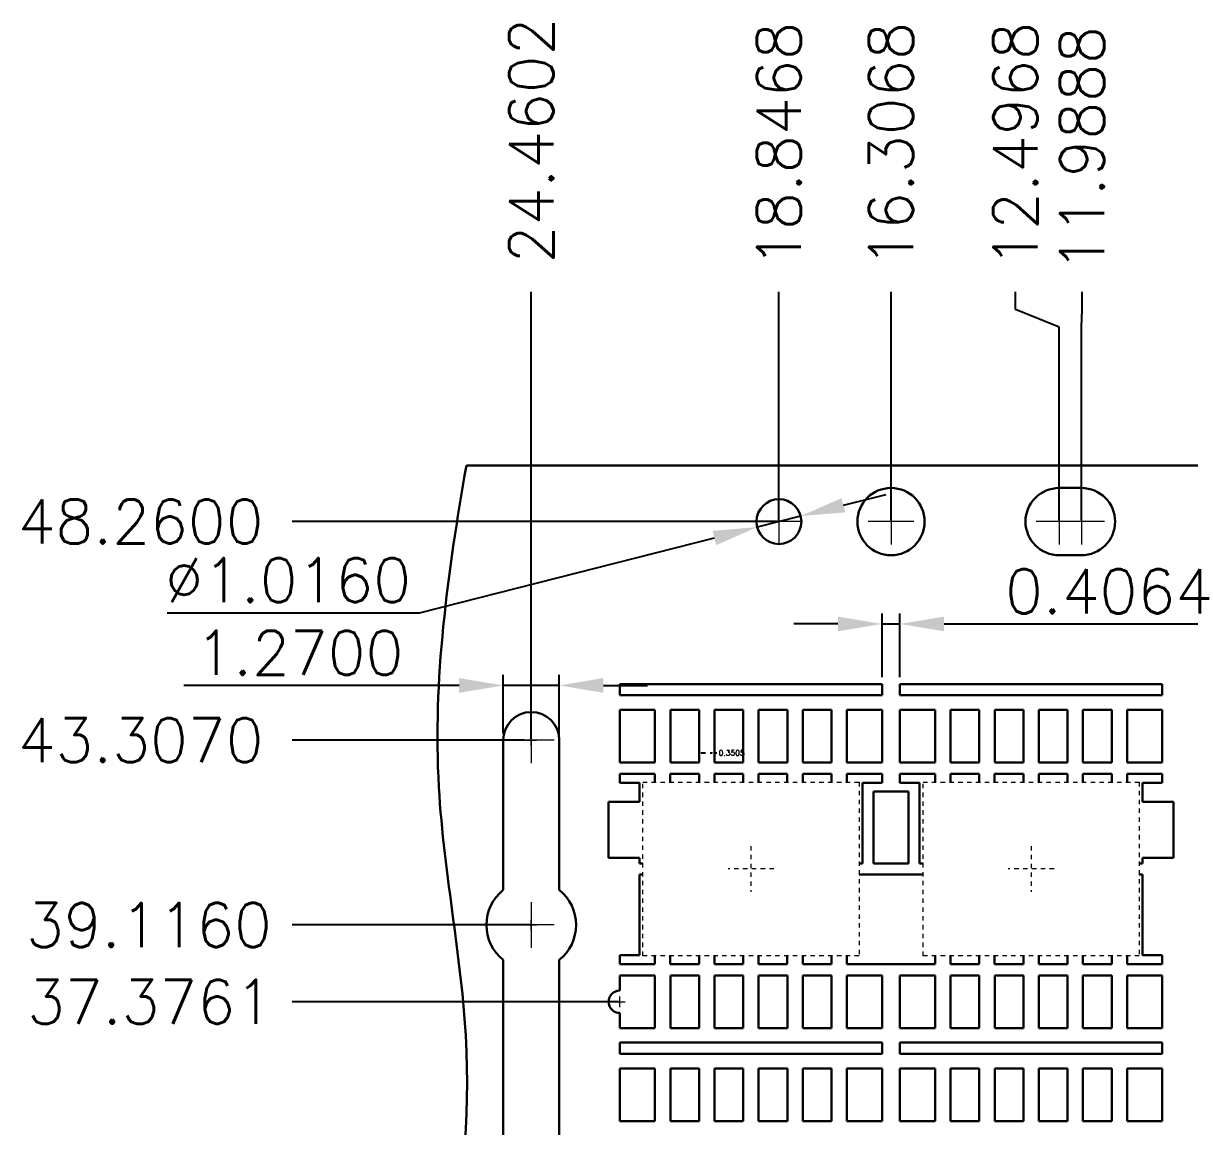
# Model space of a CAD drawing. Extents: x -852 to -740, y -39 to 34.
# Drawn here: x -851.65 to -825.21, y 6.43 to 31.44 of the extents above; entities that cross this region are included whole.
import ezdxf

# ---------------------------------------------------------------- set-up
doc = ezdxf.new("R2010")
doc.units = 0
doc.header["$LTSCALE"] = 0.04
doc.header["$MEASUREMENT"] = 0
doc.header["$PDMODE"] = 3
for name, pattern in [('CENTER', [50.8, 31.75, -6.35, 6.35, -6.35]), ('CENTER2', [28.575, 19.05, -3.175, 3.175, -3.175]), ('PHANTOM', [63.5, 31.75, -6.35, 6.35, -6.35, 6.35, -6.35])]:
    doc.linetypes.add(name, pattern=pattern)
for name, color, linetype, lineweight in [('CEN', 3, 'CENTER', 9), ('D Frame', 7, 'Continuous', 30), ('DIM', 7, 'Continuous', 9), ('PKG', 6, 'PHANTOM', 9), ('中心线', 3, 'CENTER2', 9)]:
    doc.layers.add(name, color=color, linetype=linetype, lineweight=lineweight)
doc.layers.add('center', color=2, linetype='CENTER')
doc.styles.add('BZ', font='simplex.shx')
doc.dimstyles.new('St.CG(1)', dxfattribs={"dimtxt": 1, "dimasz": 1, "dimexe": 0.24, "dimexo": 0.16, "dimgap": 0.24, "dimtad": 1, "dimdec": 4, "dimzin": 0, "dimdsep": 46, "dimtxsty": 'BZ', "dimcen": 0.24, "dimclrd": 7, "dimclre": 1, "dimadec": 0, "dimazin": 0, "dimtfac": 1, "dimtdec": 4, "dimtmove": 0, "dimatfit": 3, "dimfxl": 1, "dimtolj": 1, "dimtzin": 0, "dimarcsym": 0})
doc.dimstyles.new('St.ISO(1)', dxfattribs={"dimtxt": 1, "dimasz": 1, "dimexe": 0.24, "dimexo": 0.16, "dimgap": 0.24, "dimtad": 1, "dimtoh": 1, "dimdec": 4, "dimzin": 0, "dimdsep": 46, "dimtxsty": 'BZ', "dimcen": 0.24, "dimclrd": 7, "dimclre": 1, "dimadec": 0, "dimazin": 0, "dimtfac": 1, "dimtdec": 4, "dimtmove": 0, "dimatfit": 3, "dimfxl": 1, "dimtolj": 1, "dimtzin": 0, "dimarcsym": 0})
doc.dimstyles.new('St.ZB(1)', dxfattribs={"dimtxt": 0.2, "dimasz": 0.2, "dimexe": 0.048, "dimexo": 0.032, "dimgap": 0.048, "dimtad": 0, "dimdec": 4, "dimzin": 0, "dimdsep": 46, "dimtxsty": 'BZ', "dimcen": 0.048, "dimclrd": 7, "dimclre": 1, "dimadec": 0, "dimazin": 0, "dimtfac": 1, "dimtdec": 4, "dimtmove": 0, "dimatfit": 3, "dimfxl": 1, "dimtolj": 1, "dimtzin": 0, "dimarcsym": 0})
doc.dimstyles.new('St2.ZB', dxfattribs={"dimtxt": 0.125, "dimasz": 0.05, "dimexe": 0.03, "dimexo": 0.02, "dimgap": 0.03, "dimtad": 0, "dimtih": 1, "dimtoh": 1, "dimdec": 4, "dimzin": 0, "dimdsep": 46, "dimtxsty": 'BZ', "dimcen": 0.03, "dimclrd": 7, "dimclre": 1, "dimadec": 0, "dimazin": 0, "dimtfac": 1, "dimtdec": 4, "dimtmove": 0, "dimatfit": 3, "dimfxl": 1, "dimtolj": 1, "dimtzin": 0, "dimarcsym": 0})

# ---------------------------------------------------------------- blocks, each defined once
blk = doc.blocks.new('*D39')
at = {"layer": 'Defpoints', "color": 0, "linetype": 'ByBlock', "transparency": 16777216}
for p in [(130.491, 729.81), (141.527, 729.81), (160.374, 681.55)]:
    blk.add_point(p, dxfattribs=at)
at = {"layer": 'DIM', "color": 1, "linetype": 'ByBlock', "lineweight": -2, "transparency": 16777216}
blk.add_line((141.495, 729.81), (130.491, 729.81), dxfattribs=at)
at = {"layer": 'DIM', "color": 0, "linetype": 'ByBlock', "transparency": 16777216, "insert": (127.059, 729.81), "char_height": 1, "attachment_point": 5, "style": 'BZ'}
blk.add_mtext('\\A1;48.2600', dxfattribs=at)
blk = doc.blocks.new('*D40')
at = {"layer": 'Defpoints', "color": 0, "linetype": 'ByBlock', "transparency": 16777216}
for p in [(130.491, 724.857), (135.794, 724.857), (160.374, 681.55)]:
    blk.add_point(p, dxfattribs=at)
at = {"layer": 'DIM', "color": 1, "linetype": 'ByBlock', "lineweight": -2, "transparency": 16777216}
blk.add_line((135.762, 724.857), (130.491, 724.857), dxfattribs=at)
at = {"layer": 'DIM', "color": 0, "linetype": 'ByBlock', "transparency": 16777216, "insert": (127.059, 724.857), "char_height": 1, "attachment_point": 5, "style": 'BZ'}
blk.add_mtext('\\A1;43.3070', dxfattribs=at)
blk = doc.blocks.new('*D41')
at = {"layer": 'Defpoints', "color": 0, "linetype": 'ByBlock', "transparency": 16777216}
for p in [(130.491, 720.666), (135.914, 720.666), (160.374, 681.55)]:
    blk.add_point(p, dxfattribs=at)
at = {"layer": 'DIM', "color": 1, "linetype": 'ByBlock', "lineweight": -2, "transparency": 16777216}
blk.add_line((135.882, 720.666), (130.491, 720.666), dxfattribs=at)
at = {"layer": 'DIM', "color": 0, "linetype": 'ByBlock', "transparency": 16777216, "insert": (127.249, 720.666), "char_height": 1, "attachment_point": 5, "style": 'BZ'}
blk.add_mtext('\\A1;39.1160', dxfattribs=at)
blk = doc.blocks.new('*D42')
at = {"layer": 'Defpoints', "color": 0, "linetype": 'ByBlock', "transparency": 16777216}
for p in [(130.491, 718.926), (137.92, 718.926), (160.374, 681.55)]:
    blk.add_point(p, dxfattribs=at)
at = {"layer": 'DIM', "color": 1, "linetype": 'ByBlock', "lineweight": -2, "transparency": 16777216}
blk.add_line((137.888, 718.926), (130.491, 718.926), dxfattribs=at)
at = {"layer": 'DIM', "color": 0, "linetype": 'ByBlock', "transparency": 16777216, "insert": (127.273, 718.926), "char_height": 1, "attachment_point": 5, "style": 'BZ'}
blk.add_mtext('\\A1;37.3761', dxfattribs=at)
blk = doc.blocks.new('*D57')
at = {"layer": 'Defpoints', "color": 0, "linetype": 'ByBlock', "transparency": 16777216}
for p in [(148.396, 735.015), (148.385, 729.81), (160.374, 681.55)]:
    blk.add_point(p, dxfattribs=at)
at = {"layer": 'DIM', "color": 1, "linetype": 'ByBlock', "lineweight": -2, "transparency": 16777216}
for p, q in [((148.396, 734.615), (148.396, 735.015)), ((148.385, 734.215), (148.396, 734.615)), ((148.385, 729.842), (148.385, 734.215))]:
    blk.add_line(p, q, dxfattribs=at)
at = {"layer": 'DIM', "color": 0, "linetype": 'ByBlock', "transparency": 16777216, "insert": (148.396, 738.257), "char_height": 1, "attachment_point": 5, "rotation": 90, "style": 'BZ'}
blk.add_mtext('\\A1;11.9888', dxfattribs=at)
blk = doc.blocks.new('*D58')
at = {"layer": 'Defpoints', "color": 0, "linetype": 'ByBlock', "transparency": 16777216}
for p in [(146.886, 735.015), (147.877, 729.81), (160.374, 681.55)]:
    blk.add_point(p, dxfattribs=at)
at = {"layer": 'DIM', "color": 1, "linetype": 'ByBlock', "lineweight": -2, "transparency": 16777216}
for p, q in [((146.886, 734.615), (146.886, 735.015)), ((147.877, 734.215), (146.886, 734.615)), ((147.877, 729.842), (147.877, 734.215))]:
    blk.add_line(p, q, dxfattribs=at)
at = {"layer": 'DIM', "color": 0, "linetype": 'ByBlock', "transparency": 16777216, "insert": (146.886, 738.352), "char_height": 1, "attachment_point": 5, "rotation": 90, "style": 'BZ'}
blk.add_mtext('\\A1;12.4968', dxfattribs=at)
blk = doc.blocks.new('*D59')
at = {"layer": 'Defpoints', "color": 0, "linetype": 'ByBlock', "transparency": 16777216}
for p in [(144.067, 735.015), (144.067, 729.81), (160.374, 681.55)]:
    blk.add_point(p, dxfattribs=at)
at = {"layer": 'DIM', "color": 1, "linetype": 'ByBlock', "lineweight": -2, "transparency": 16777216}
blk.add_line((144.067, 729.842), (144.067, 735.015), dxfattribs=at)
at = {"layer": 'DIM', "color": 0, "linetype": 'ByBlock', "transparency": 16777216, "insert": (144.067, 738.352), "char_height": 1, "attachment_point": 5, "rotation": 90, "style": 'BZ'}
blk.add_mtext('\\A1;16.3068', dxfattribs=at)
blk = doc.blocks.new('*D60')
at = {"layer": 'Defpoints', "color": 0, "linetype": 'ByBlock', "transparency": 16777216}
for p in [(141.527, 735.015), (141.527, 729.81), (160.374, 681.55)]:
    blk.add_point(p, dxfattribs=at)
at = {"layer": 'DIM', "color": 1, "linetype": 'ByBlock', "lineweight": -2, "transparency": 16777216}
blk.add_line((141.527, 729.842), (141.527, 735.015), dxfattribs=at)
at = {"layer": 'DIM', "color": 0, "linetype": 'ByBlock', "transparency": 16777216, "insert": (141.527, 738.352), "char_height": 1, "attachment_point": 5, "rotation": 90, "style": 'BZ'}
blk.add_mtext('\\A1;18.8468', dxfattribs=at)
blk = doc.blocks.new('*D61')
at = {"layer": 'Defpoints', "color": 0, "linetype": 'ByBlock', "transparency": 16777216}
for p in [(135.914, 735.015), (135.914, 724.857), (160.374, 681.55)]:
    blk.add_point(p, dxfattribs=at)
at = {"layer": 'DIM', "color": 1, "linetype": 'ByBlock', "lineweight": -2, "transparency": 16777216}
blk.add_line((135.914, 724.889), (135.914, 735.015), dxfattribs=at)
at = {"layer": 'DIM', "color": 0, "linetype": 'ByBlock', "transparency": 16777216, "insert": (135.914, 738.448), "char_height": 1, "attachment_point": 5, "rotation": 90, "style": 'BZ'}
blk.add_mtext('\\A1;24.4602', dxfattribs=at)
blk = doc.blocks.new('111')
at = {"layer": 'CEN', "ltscale": 0.0125}
for p, q in [((-485.263, 34.517), (-485.263, 33.479)), ((-478.913, 34.517), (-478.913, 33.479)), ((-484.744, 33.998), (-485.782, 33.998)), ((-478.394, 33.998), (-479.432, 33.998))]:
    blk.add_line(p, q, dxfattribs=at)
at = {"layer": 'D Frame'}
for p, q in [((-487.44, 36.157), (-488.235, 36.157)), ((-488.235, 36.157), (-488.235, 35.954)), ((-488.235, 35.954), (-487.791, 35.954)), ((-487.791, 35.954), (-487.791, 35.522)), ((-487.44, 35.968), (-487.44, 36.157)), ((-486.439, 36.157), (-487.09, 36.157)), ((-487.09, 36.157), (-487.09, 35.968)), ((-486.439, 35.968), (-486.439, 36.157)), ((-485.439, 36.157), (-486.089, 36.157)), ((-486.089, 36.157), (-486.089, 35.968)), ((-485.439, 35.968), (-485.439, 36.157)), ((-484.438, 36.157), (-485.088, 36.157)), ((-485.088, 36.157), (-485.088, 35.968)), ((-484.438, 35.968), (-484.438, 36.157)), ((-484.087, 36.157), (-484.087, 35.968)), ((-483.437, 36.157), (-484.087, 36.157)), ((-483.437, 35.968), (-483.437, 36.157)), ((-482.291, 36.157), (-483.086, 36.157)), ((-483.086, 36.157), (-483.086, 35.968)), ((-482.736, 34.125), (-482.736, 35.954)), ((-482.736, 35.954), (-482.291, 35.954)), ((-482.291, 35.954), (-482.291, 36.157)), ((-481.885, 35.954), (-481.885, 36.157)), ((-481.885, 36.157), (-481.09, 36.157)), ((-481.441, 35.954), (-481.885, 35.954)), ((-481.441, 34.125), (-481.441, 35.954)), ((-481.09, 36.157), (-481.09, 35.968)), ((-480.74, 35.968), (-480.74, 36.157)), ((-480.74, 36.157), (-480.089, 36.157)), ((-480.089, 36.157), (-480.089, 35.968)), ((-479.739, 35.968), (-479.739, 36.157)), ((-479.739, 36.157), (-479.089, 36.157)), ((-479.089, 36.157), (-479.089, 35.968)), ((-478.738, 35.968), (-478.738, 36.157)), ((-478.738, 36.157), (-478.088, 36.157)), ((-478.088, 36.157), (-478.088, 35.968)), ((-477.737, 35.968), (-477.737, 36.157)), ((-477.737, 36.157), (-477.087, 36.157)), ((-477.087, 36.157), (-477.087, 35.968)), ((-476.736, 35.968), (-476.736, 36.157)), ((-476.736, 36.157), (-475.941, 36.157)), ((-475.941, 35.954), (-476.386, 35.954)), ((-476.386, 35.954), (-476.386, 35.522)), ((-475.941, 36.157), (-475.941, 35.954)), ((-482.482, 35.751), (-482.482, 34.125)), ((-482.088, 35.751), (-482.482, 35.751)), ((-481.695, 35.751), (-482.088, 35.751)), ((-481.695, 34.125), (-481.695, 35.751)), ((-487.791, 35.522), (-488.489, 35.522)), ((-488.489, 35.522), (-488.489, 34.252)), ((-476.386, 35.522), (-475.687, 35.522)), ((-475.687, 35.522), (-475.687, 34.252)), ((-488.489, 34.252), (-487.791, 34.252)), ((-487.791, 34.252), (-487.791, 34.125)), ((-487.791, 34.125), (-487.713, 34.125)), ((-482.813, 34.125), (-482.736, 34.125)), ((-482.482, 34.125), (-481.695, 34.125)), ((-481.363, 34.125), (-481.441, 34.125)), ((-476.386, 34.125), (-476.463, 34.125)), ((-475.687, 34.252), (-476.386, 34.252)), ((-476.386, 34.252), (-476.386, 34.125)), ((-487.791, 32.042), (-487.791, 33.871)), ((-487.791, 33.871), (-487.713, 33.871)), ((-482.813, 33.871), (-482.482, 33.871)), ((-482.482, 33.871), (-481.363, 33.871)), ((-476.463, 33.871), (-476.386, 33.871)), ((-476.386, 33.871), (-476.386, 32.042)), ((-488.235, 31.839), (-488.235, 32.042)), ((-488.235, 32.042), (-487.791, 32.042)), ((-487.44, 32.028), (-487.44, 31.839)), ((-487.09, 31.839), (-487.09, 32.028)), ((-486.439, 32.028), (-486.439, 31.839)), ((-486.089, 31.839), (-486.089, 32.028)), ((-485.439, 32.028), (-485.439, 31.839)), ((-485.088, 31.839), (-485.088, 32.028)), ((-484.438, 32.028), (-484.438, 31.839)), ((-484.087, 31.839), (-484.087, 32.028)), ((-483.437, 32.028), (-483.437, 31.839)), ((-483.086, 31.839), (-483.086, 32.028)), ((-481.09, 32.028), (-481.09, 31.839)), ((-480.74, 31.839), (-480.74, 32.028)), ((-480.089, 32.028), (-480.089, 31.839)), ((-479.739, 31.839), (-479.739, 32.028)), ((-479.089, 32.028), (-479.089, 31.839)), ((-478.738, 31.839), (-478.738, 32.028)), ((-478.088, 32.028), (-478.088, 31.839)), ((-477.737, 31.839), (-477.737, 32.028)), ((-477.087, 32.028), (-477.087, 31.839)), ((-476.736, 31.839), (-476.736, 32.028)), ((-476.386, 32.042), (-475.941, 32.042)), ((-475.941, 32.042), (-475.941, 31.839)), ((-487.44, 31.839), (-488.235, 31.839)), ((-486.439, 31.839), (-487.09, 31.839)), ((-485.439, 31.839), (-486.089, 31.839)), ((-484.438, 31.839), (-485.088, 31.839)), ((-483.437, 31.839), (-484.087, 31.839)), ((-482.088, 31.839), (-483.086, 31.839)), ((-481.09, 31.839), (-482.088, 31.839)), ((-480.089, 31.839), (-480.74, 31.839)), ((-479.089, 31.839), (-479.739, 31.839)), ((-478.088, 31.839), (-478.738, 31.839)), ((-477.087, 31.839), (-477.737, 31.839)), ((-475.941, 31.839), (-476.736, 31.839))]:
    blk.add_line(p, q, dxfattribs=at)
at = {"layer": 'PKG', "ltscale": 0.0125}
for points in [[(-482.813, 35.968), (-482.813, 32.028), (-487.713, 32.028), (-487.713, 35.968)], [(-476.463, 35.968), (-476.463, 32.028), (-481.363, 32.028), (-481.363, 35.968)]]:
    blk.add_lwpolyline(points, close=True, dxfattribs=at)
blk = doc.blocks.new('*D1')
at = {"layer": 'Defpoints', "color": 0, "linetype": 'ByBlock', "transparency": 16777216}
for p in [(142.019, 729.935), (141.035, 729.685)]:
    blk.add_point(p, dxfattribs=at)
at = {"layer": 'DIM', "color": 7, "linetype": 'ByBlock', "lineweight": -2, "transparency": 16777216}
for p, q in [((142.989, 730.181), (143.958, 730.427)), ((142.019, 729.935), (141.035, 729.685)), ((133.381, 727.742), (140.065, 729.439)), ((127.665, 727.742), (133.381, 727.742))]:
    blk.add_line(p, q, dxfattribs=at)
at = {"layer": 'DIM', "color": 7, "linetype": 'ByBlock', "transparency": 16777216}
for points in [[(142.948, 730.342), (143.03, 730.019), (142.019, 729.935)], [(140.024, 729.6), (140.106, 729.277), (141.035, 729.685)]]:
    blk.add_solid(points, dxfattribs=at)
at = {"layer": 'DIM', "color": 0, "linetype": 'ByBlock', "transparency": 16777216, "insert": (130.403, 728.482), "char_height": 1, "attachment_point": 5, "style": 'BZ'}
blk.add_mtext('\\A1;∅1.0160', dxfattribs=at)
blk = doc.blocks.new('*D2')
at = {"layer": 'Defpoints', "color": 0, "linetype": 'ByBlock', "transparency": 16777216}
for p in [(144.27, 727.49), (143.864, 726.127), (144.27, 726.127)]:
    blk.add_point(p, dxfattribs=at)
at = {"layer": 'DIM', "color": 7, "linetype": 'ByBlock', "lineweight": -2, "transparency": 16777216}
for p, q in [((142.864, 727.49), (141.864, 727.49)), ((143.864, 727.49), (144.27, 727.49)), ((145.27, 727.49), (151.75, 727.49))]:
    blk.add_line(p, q, dxfattribs=at)
at = {"layer": 'DIM', "color": 1, "linetype": 'ByBlock', "lineweight": -2, "transparency": 16777216}
for p, q in [((143.864, 726.287), (143.864, 727.73)), ((144.27, 726.287), (144.27, 727.73))]:
    blk.add_line(p, q, dxfattribs=at)
at = {"layer": 'DIM', "color": 7, "linetype": 'ByBlock', "transparency": 16777216}
for points in [[(142.864, 727.656), (142.864, 727.323), (143.864, 727.49)], [(145.27, 727.656), (145.27, 727.323), (144.27, 727.49)]]:
    blk.add_solid(points, dxfattribs=at)
at = {"layer": 'DIM', "color": 0, "linetype": 'ByBlock', "transparency": 16777216, "insert": (149.01, 728.23), "char_height": 1, "attachment_point": 5, "style": 'BZ'}
blk.add_mtext('\\A1;0.4064', dxfattribs=at)
blk = doc.blocks.new('*D4')
at = {"layer": 'Defpoints', "color": 0, "linetype": 'ByBlock', "transparency": 16777216}
for p in [(135.279, 726.096), (135.279, 724.857), (136.549, 724.857)]:
    blk.add_point(p, dxfattribs=at)
at = {"layer": 'DIM', "color": 1, "linetype": 'ByBlock', "lineweight": -2, "transparency": 16777216}
for p, q in [((135.279, 725.017), (135.279, 726.336)), ((136.549, 725.017), (136.549, 726.336))]:
    blk.add_line(p, q, dxfattribs=at)
at = {"layer": 'DIM', "color": 7, "linetype": 'ByBlock', "lineweight": -2, "transparency": 16777216}
for p, q in [((134.279, 726.096), (128.037, 726.096)), ((136.549, 726.096), (135.279, 726.096)), ((137.549, 726.096), (138.549, 726.096))]:
    blk.add_line(p, q, dxfattribs=at)
at = {"layer": 'DIM', "color": 7, "linetype": 'ByBlock', "transparency": 16777216}
for points in [[(134.279, 726.263), (134.279, 725.929), (135.279, 726.096)], [(137.549, 726.263), (137.549, 725.929), (136.549, 726.096)]]:
    blk.add_solid(points, dxfattribs=at)
at = {"layer": 'DIM', "color": 0, "linetype": 'ByBlock', "transparency": 16777216, "insert": (130.658, 726.836), "char_height": 1, "attachment_point": 5, "style": 'BZ'}
blk.add_mtext('\\A1;1.2700', dxfattribs=at)
blk = doc.blocks.new('*D10')
at = {"layer": 'center', "color": 1, "lineweight": -2, "ltscale": 0.02, "transparency": 16777216}
for p, q in [((139.716, 724.587), (139.716, 724.597)), ((140.067, 724.587), (140.067, 724.597))]:
    blk.add_line(p, q, dxfattribs=at)
at = {"layer": 'center', "color": 7, "lineweight": -2, "ltscale": 0.02, "transparency": 16777216}
for p, q in [((139.766, 724.567), (140.017, 724.567)), ((140.067, 724.567), (140.117, 724.567))]:
    blk.add_line(p, q, dxfattribs=at)
at = {"layer": 'center', "color": 7, "ltscale": 0.02, "transparency": 16777216}
for points in [[(139.766, 724.576), (139.766, 724.559), (139.716, 724.567)], [(140.017, 724.576), (140.017, 724.559), (140.067, 724.567)]]:
    blk.add_solid(points, dxfattribs=at)
at = {"layer": 'Defpoints', "color": 0, "ltscale": 0.02, "transparency": 16777216}
for p in [(139.716, 724.567), (140.067, 724.567), (140.067, 724.567)]:
    blk.add_point(p, dxfattribs=at)
at = {"layer": 'center', "color": 0, "ltscale": 0.02, "transparency": 16777216, "insert": (140.456, 724.567), "char_height": 0.125, "attachment_point": 5, "style": 'BZ'}
blk.add_mtext('\\A1;0.3505', dxfattribs=at)

msp = doc.modelspace()

# ---------------------------------------------------------------- linework, layer by layer
at = {"layer": 'CEN', "linetype": 'ByBlock', "ltscale": 0.0125}
for p, q in [((-834.52335, 20.66384), (-834.52335, 19.62559)), ((-831.98335, 20.66384), (-831.98335, 19.62559)), ((-828.17335, 20.66384), (-828.17335, 19.62559)), ((-827.66535, 20.66384), (-827.66535, 19.62559)), ((-834.00423, 20.14471), (-835.04247, 20.14471)), ((-831.46423, 20.14471), (-832.50247, 20.14471)), ((-827.65423, 20.14471), (-828.69247, 20.14471)), ((-827.14623, 20.14471), (-828.18447, 20.14471)), ((-840.13675, 15.71084), (-840.13675, 14.67259)), ((-839.61763, 15.19171), (-840.65587, 15.19171)), ((-840.13675, 11.51984), (-840.13675, 10.48159)), ((-839.61763, 11.00071), (-840.65587, 11.00071)), ((-838.25015, 9.26081), (-838.01015, 9.26081)), ((-838.13015, 9.14081), (-838.13015, 9.38081))]:
    msp.add_line(p, q, dxfattribs=at)
at = {"layer": 'D Frame'}
for p, q in [((-841.60817, 21.41471), (-823.82995, 21.41471)), ((-827.66535, 20.90671), (-828.17335, 20.90671)), ((-828.17335, 19.38271), (-827.66535, 19.38271)), ((-838.13015, 16.20771), (-838.13015, 16.46171)), ((-838.13015, 16.46171), (-832.18655, 16.46171)), ((-832.18655, 16.46171), (-832.18655, 16.20771)), ((-825.83655, 16.46171), (-831.78015, 16.46171)), ((-831.78015, 16.46171), (-831.78015, 16.20771)), ((-825.83655, 16.20771), (-825.83655, 16.46171)), ((-832.18655, 16.20771), (-838.13015, 16.20771)), ((-831.78015, 16.20771), (-825.83655, 16.20771)), ((-838.13015, 15.87751), (-838.13015, 14.68371)), ((-837.33513, 15.87751), (-838.13015, 15.87751)), ((-837.33513, 14.68371), (-837.33513, 15.87751)), ((-836.98461, 15.87751), (-836.98461, 14.68371)), ((-836.33437, 15.87751), (-836.98461, 15.87751)), ((-836.33437, 14.68371), (-836.33437, 15.87751)), ((-835.98385, 15.87751), (-835.98385, 14.68371)), ((-835.33361, 15.87751), (-835.98385, 15.87751)), ((-835.33361, 14.68371), (-835.33361, 15.87751)), ((-834.98309, 15.87751), (-834.98309, 14.68371)), ((-834.33285, 15.87751), (-834.98309, 15.87751)), ((-834.33285, 14.68371), (-834.33285, 15.87751)), ((-833.98233, 15.87751), (-833.98233, 14.68371)), ((-833.33209, 15.87751), (-833.98233, 15.87751)), ((-833.33209, 14.68371), (-833.33209, 15.87751)), ((-832.98157, 15.87751), (-832.98157, 14.68371)), ((-832.18655, 15.87751), (-832.98157, 15.87751)), ((-832.18655, 14.68371), (-832.18655, 15.87751)), ((-831.78015, 14.68371), (-831.78015, 15.87751)), ((-831.78015, 15.87751), (-830.98513, 15.87751)), ((-830.98513, 15.87751), (-830.98513, 14.68371)), ((-830.63461, 14.68371), (-830.63461, 15.87751)), ((-830.63461, 15.87751), (-829.98437, 15.87751)), ((-829.98437, 15.87751), (-829.98437, 14.68371)), ((-829.63385, 14.68371), (-829.63385, 15.87751)), ((-829.63385, 15.87751), (-828.98361, 15.87751)), ((-828.98361, 15.87751), (-828.98361, 14.68371)), ((-828.63309, 14.68371), (-828.63309, 15.87751)), ((-828.63309, 15.87751), (-827.98285, 15.87751)), ((-827.98285, 15.87751), (-827.98285, 14.68371)), ((-827.63233, 14.68371), (-827.63233, 15.87751)), ((-827.63233, 15.87751), (-826.98209, 15.87751)), ((-826.98209, 15.87751), (-826.98209, 14.68371)), ((-826.63157, 14.68371), (-826.63157, 15.87751)), ((-826.63157, 15.87751), (-825.83655, 15.87751)), ((-825.83655, 15.87751), (-825.83655, 14.68371)), ((-840.77175, 11.79383), (-840.77175, 15.19171)), ((-839.50175, 11.79383), (-839.50175, 15.19171)), ((-838.13015, 14.68371), (-837.33513, 14.68371)), ((-836.98461, 14.68371), (-836.33437, 14.68371)), ((-835.98385, 14.68371), (-835.33361, 14.68371)), ((-834.98309, 14.68371), (-834.33285, 14.68371)), ((-833.98233, 14.68371), (-833.33209, 14.68371)), ((-832.98157, 14.68371), (-832.18655, 14.68371)), ((-830.98513, 14.68371), (-831.78015, 14.68371)), ((-829.98437, 14.68371), (-830.63461, 14.68371)), ((-828.98361, 14.68371), (-829.63385, 14.68371)), ((-827.98285, 14.68371), (-828.63309, 14.68371)), ((-826.98209, 14.68371), (-827.63233, 14.68371)), ((-825.83655, 14.68371), (-826.63157, 14.68371)), ((-840.77175, -4.46217), (-840.77175, 10.2076)), ((-839.50175, -4.46217), (-839.50175, 10.2076)), ((-838.13015, 9.51481), (-838.13015, 9.85771)), ((-838.13015, 9.85771), (-837.33513, 9.85771)), ((-837.33513, 9.85771), (-837.33513, 8.66391)), ((-836.98461, 8.66391), (-836.98461, 9.85771)), ((-836.98461, 9.85771), (-836.33437, 9.85771)), ((-836.33437, 9.85771), (-836.33437, 8.66391)), ((-835.98385, 8.66391), (-835.98385, 9.85771)), ((-835.98385, 9.85771), (-835.33361, 9.85771)), ((-835.33361, 9.85771), (-835.33361, 8.66391)), ((-834.98309, 8.66391), (-834.98309, 9.85771)), ((-834.98309, 9.85771), (-834.33285, 9.85771)), ((-834.33285, 9.85771), (-834.33285, 8.66391)), ((-833.98233, 8.66391), (-833.98233, 9.85771)), ((-833.98233, 9.85771), (-833.33209, 9.85771)), ((-833.33209, 9.85771), (-833.33209, 8.66391)), ((-832.98157, 8.66391), (-832.98157, 9.85771)), ((-832.98157, 9.85771), (-832.18655, 9.85771)), ((-832.18655, 9.85771), (-832.18655, 8.66391)), ((-831.78015, 8.66391), (-831.78015, 9.85771)), ((-831.78015, 9.85771), (-830.98513, 9.85771)), ((-830.98513, 9.85771), (-830.98513, 8.66391)), ((-830.63461, 8.66391), (-830.63461, 9.85771)), ((-830.63461, 9.85771), (-829.98437, 9.85771)), ((-829.98437, 9.85771), (-829.98437, 8.66391)), ((-829.63385, 8.66391), (-829.63385, 9.85771)), ((-829.63385, 9.85771), (-828.98361, 9.85771)), ((-828.98361, 9.85771), (-828.98361, 8.66391)), ((-828.63309, 8.66391), (-828.63309, 9.85771)), ((-828.63309, 9.85771), (-827.98285, 9.85771)), ((-827.98285, 9.85771), (-827.98285, 8.66391)), ((-827.63233, 8.66391), (-827.63233, 9.85771)), ((-827.63233, 9.85771), (-826.98209, 9.85771)), ((-826.98209, 9.85771), (-826.98209, 8.66391)), ((-825.83655, 9.85771), (-826.63157, 9.85771)), ((-826.63157, 9.85771), (-826.63157, 8.66391)), ((-825.83655, 8.66391), (-825.83655, 9.85771)), ((-838.13015, 8.66391), (-838.13015, 9.00681)), ((-837.33513, 8.66391), (-838.13015, 8.66391)), ((-836.33437, 8.66391), (-836.98461, 8.66391)), ((-835.33361, 8.66391), (-835.98385, 8.66391)), ((-834.33285, 8.66391), (-834.98309, 8.66391)), ((-833.33209, 8.66391), (-833.98233, 8.66391)), ((-832.18655, 8.66391), (-832.98157, 8.66391)), ((-830.98513, 8.66391), (-831.78015, 8.66391)), ((-829.98437, 8.66391), (-830.63461, 8.66391)), ((-828.98361, 8.66391), (-829.63385, 8.66391)), ((-827.98285, 8.66391), (-828.63309, 8.66391)), ((-826.98209, 8.66391), (-827.63233, 8.66391)), ((-826.63157, 8.66391), (-825.83655, 8.66391)), ((-838.13015, 8.07971), (-838.13015, 8.33371)), ((-838.13015, 8.33371), (-832.18655, 8.33371)), ((-832.18655, 8.33371), (-832.18655, 8.07971)), ((-825.83655, 8.33371), (-831.78015, 8.33371)), ((-831.78015, 8.33371), (-831.78015, 8.07971)), ((-825.83655, 8.07971), (-825.83655, 8.33371)), ((-832.18655, 8.07971), (-838.13015, 8.07971)), ((-831.78015, 8.07971), (-825.83655, 8.07971)), ((-838.13015, 7.74951), (-837.33513, 7.74951)), ((-838.13015, 6.55571), (-838.13015, 7.74951)), ((-837.33513, 6.55571), (-837.33513, 7.74951)), ((-836.98461, 7.74951), (-836.33437, 7.74951)), ((-836.98461, 6.55571), (-836.98461, 7.74951)), ((-836.33437, 6.55571), (-836.33437, 7.74951)), ((-835.98385, 7.74951), (-835.33361, 7.74951)), ((-835.98385, 6.55571), (-835.98385, 7.74951)), ((-835.33361, 6.55571), (-835.33361, 7.74951)), ((-834.98309, 7.74951), (-834.33285, 7.74951)), ((-834.98309, 6.55571), (-834.98309, 7.74951)), ((-834.33285, 6.55571), (-834.33285, 7.74951)), ((-833.98233, 7.74951), (-833.33209, 7.74951)), ((-833.98233, 6.55571), (-833.98233, 7.74951)), ((-833.33209, 6.55571), (-833.33209, 7.74951)), ((-832.98157, 7.74951), (-832.18655, 7.74951)), ((-832.98157, 6.55571), (-832.98157, 7.74951)), ((-832.18655, 6.55571), (-832.18655, 7.74951)), ((-830.98513, 7.74951), (-831.78015, 7.74951)), ((-831.78015, 6.55571), (-831.78015, 7.74951)), ((-830.98513, 6.55571), (-830.98513, 7.74951)), ((-829.98437, 7.74951), (-830.63461, 7.74951)), ((-830.63461, 6.55571), (-830.63461, 7.74951)), ((-829.98437, 6.55571), (-829.98437, 7.74951)), ((-828.98361, 7.74951), (-829.63385, 7.74951)), ((-829.63385, 6.55571), (-829.63385, 7.74951)), ((-828.98361, 6.55571), (-828.98361, 7.74951)), ((-827.98285, 7.74951), (-828.63309, 7.74951)), ((-828.63309, 6.55571), (-828.63309, 7.74951)), ((-827.98285, 6.55571), (-827.98285, 7.74951)), ((-826.98209, 7.74951), (-827.63233, 7.74951)), ((-827.63233, 6.55571), (-827.63233, 7.74951)), ((-826.98209, 6.55571), (-826.98209, 7.74951)), ((-825.83655, 7.74951), (-826.63157, 7.74951)), ((-826.63157, 6.55571), (-826.63157, 7.74951)), ((-825.83655, 6.55571), (-825.83655, 7.74951)), ((-838.13015, 6.55571), (-837.33513, 6.55571)), ((-836.98461, 6.55571), (-836.33437, 6.55571)), ((-835.98385, 6.55571), (-835.33361, 6.55571)), ((-834.98309, 6.55571), (-834.33285, 6.55571)), ((-833.98233, 6.55571), (-833.33209, 6.55571)), ((-832.98157, 6.55571), (-832.18655, 6.55571)), ((-830.98513, 6.55571), (-831.78015, 6.55571)), ((-829.98437, 6.55571), (-830.63461, 6.55571)), ((-828.98361, 6.55571), (-829.63385, 6.55571)), ((-827.98285, 6.55571), (-828.63309, 6.55571)), ((-826.98209, 6.55571), (-827.63233, 6.55571)), ((-825.83655, 6.55571), (-826.63157, 6.55571))]:
    msp.add_line(p, q, dxfattribs=at)
for centre, radius in [((-831.98335, 20.14471), 0.762), ((-834.52335, 20.14471), 0.508)]:
    msp.add_circle(centre, radius, dxfattribs=at)
for centre, radius, start, end in [((-828.17335, 20.14471), 0.762, 90, 270), ((-827.66535, 20.14471), 0.762, 270, 90), ((-840.13675, 15.19171), 0.635, 90, 180), ((-840.13675, 15.19171), 0.635, 0, 90), ((-840.13675, 11.00071), 1.016, 128.682187, 231.317813), ((-840.13675, 11.00071), 1.016, 308.682187, 51.317813), ((-838.13015, 9.26081), 0.254, 90, 270)]:
    msp.add_arc(centre, radius, start, end, dxfattribs=at)
msp.add_open_spline([(-841.60817, 21.41471), (-842.03093, 18.98372), (-842.6488, 14.55268), (-840.86491, 6.40224), (-843.47394, -2.35958), (-841.0147, -12.4501), (-842.13564, -21.18789), (-842.07093, -27.0086), (-841.67761, -29.34727), (-841.67112, -29.38529)], degree=3, knots=[7.80161506, 7.80161506, 7.80161506, 7.80161506, 44.44748314, 74.60386774, 130.80491483, 176.11787395, 227.02444292, 262.10162804, 262.68154541, 262.68154541, 262.68154541, 262.68154541], dxfattribs=at)
at = {"layer": '中心线', "linetype": 'ByBlock', "ltscale": 0.0125}
for p, q in [((-840.25675, 15.19171), (-840.01675, 15.19171)), ((-840.13675, 15.07171), (-840.13675, 15.31171)), ((-840.13675, 10.88071), (-840.13675, 11.12071)), ((-840.25675, 11.00071), (-840.01675, 11.00071))]:
    msp.add_line(p, q, dxfattribs=at)

# ---------------------------------------------------------------- block references
at = {"layer": 'D Frame'}
msp.add_blockref('111', (-349.89507, -21.72731), dxfattribs=at)

# ---------------------------------------------------------------- dimensions: what is measured, and where the dimension line sits
at = {"layer": 'center', "ltscale": 0.02}
dim = msp.add_linear_dim(base=(-835.98385, 14.9024), p1=(-836.33437, 14.9024), p2=(-835.98385, 14.9024), dimstyle='St2.ZB', dxfattribs=at)
dim.commit()
dim.dimension.update_dxf_attribs({"geometry": '*D10', "text_midpoint": (-835.59433, 14.9024), "insert": (-976.05036, -709.66502)})
at = {"layer": 'DIM', "color": 0, "linetype": 'ByBlock'}
for feature_location, offset, dtype, picture, middle in [((-840.13675, 15.19171), (0, 10.15853), 1, '*D61', (-840.13675, 28.78263)), ((-834.52335, 20.14471), (0, 5.20553), 1, '*D60', (-834.52335, 28.68739)), ((-831.98335, 20.14471), (0, 5.20553), 1, '*D59', (-831.98335, 28.68739)), ((-828.17335, 20.14471), (-0.99124, 5.20553), 1, '*D58', (-829.16459, 28.68739)), ((-827.66535, 20.14471), (0.01112, 5.20553), 1, '*D57', (-827.65423, 28.59215)), ((-834.52335, 20.14471), (-11.03596, 0), 0, '*D39', (-848.99169, 20.14471)), ((-840.25675, 15.19171), (-5.30256, 0), 0, '*D40', (-848.99169, 15.19171)), ((-840.13675, 11.00071), (-5.42256, 0), 0, '*D41', (-848.80121, 11.00071)), ((-838.13015, 9.26081), (-7.42916, 0), 0, '*D42', (-848.7774, 9.26081))]:
    dim = msp.add_ordinate_dim(feature_location=feature_location, offset=offset, dtype=dtype, origin=(-815.67655, -28.11529), dimstyle='St.ZB(1)', override={"dimtxt": 1, "dimgap": 0.48}, dxfattribs=at)
    dim.commit()
    dim.dimension.update_dxf_attribs({"geometry": picture, "text_midpoint": middle, "insert": (-976.05036, -709.66502)})
dim = msp.add_diameter_dim_2p(p1=(-834.03097, 20.2697), p2=(-835.01573, 20.01973), dimstyle='St.ISO(1)', dxfattribs=at)
dim.commit()
dim.dimension.update_dxf_attribs({"geometry": '*D1', "text_midpoint": (-842.66938, 18.07695), "dimtype": 131, "insert": (-976.05036, -709.66502)})
dim = msp.add_linear_dim(base=(-831.78015, 17.82471), p1=(-832.18655, 16.46171), p2=(-831.78015, 16.46171), dimstyle='St.CG(1)', dxfattribs=at)
dim.commit()
dim.dimension.update_dxf_attribs({"geometry": '*D2', "text_midpoint": (-827.04015, 17.82471), "dimtype": 128, "insert": (-976.05036, -709.66502)})
dim = msp.add_linear_dim(base=(-840.77175, 16.43101), p1=(-839.50175, 15.19171), p2=(-840.77175, 15.19171), dimstyle='St.CG(1)', dxfattribs=at)
dim.commit()
dim.dimension.update_dxf_attribs({"geometry": '*D4', "text_midpoint": (-845.3927, 17.17101), "insert": (-976.05036, -709.66502)})

doc.saveas('drawing.dxf')
